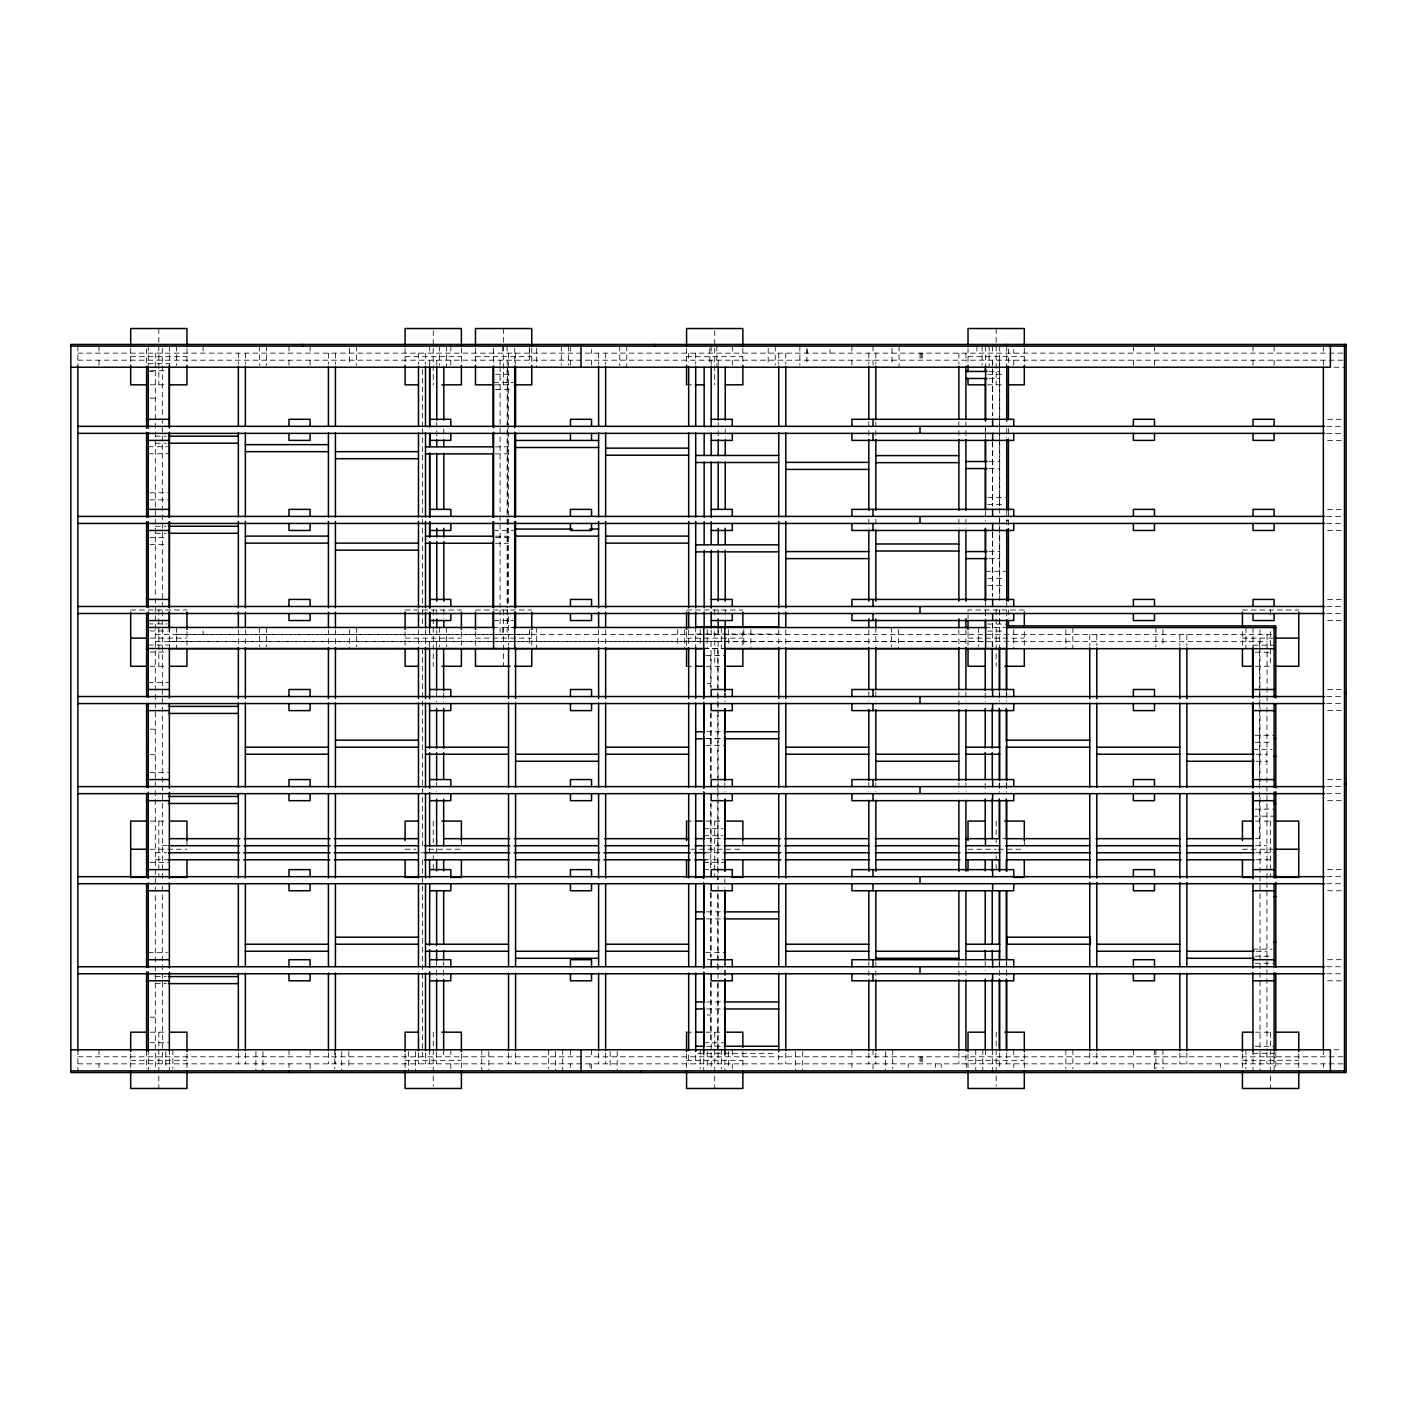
<?xml version="1.0" encoding="UTF-8"?>
<svg xmlns="http://www.w3.org/2000/svg" width="1417" height="1417" viewBox="0 0 1417 1417"><rect width="100%" height="100%" fill="white"/><g stroke="black" fill="none" stroke-linecap="round" stroke-linejoin="round"><path stroke-width="0.75" stroke-dasharray="5 3.75" d="M77.882 353.152L1344.467 353.152M130.683 356.677L186.973 356.677M405.103 356.677L461.393 356.677M475.474 356.677L531.765 356.677M686.572 356.677L742.862 356.677M968.024 356.677L1024.314 356.677M77.882 360.184L1344.467 360.184M148.254 363.708L169.367 363.708M1333.911 367.233L1344.467 367.233M150.255 370.74L167.259 370.74M148.254 371.325L155.285 371.325M989.137 371.449L999.693 371.449M495.596 374.265L512.582 374.265M987.738 374.265L1004.724 374.265M989.137 378.481L999.693 378.481M493.577 382.572L514.69 382.572M150.167 384.822L167.489 384.822M494.958 384.822L512.281 384.822M686.572 384.822L693.055 384.822M987.507 384.822L1004.83 384.822M495.596 389.604L512.582 389.604M150.007 398.142L155.285 398.142M1327.57 419.29L1342.342 419.29M1326.773 426.34L1344.467 426.34M1326.773 433.372L1342.342 433.372M155.303 436.188L166.232 436.188M1327.57 440.404L1344.467 440.404M155.303 443.22L166.232 443.22M148.254 446.745L167.259 446.745M495.436 446.851L508.544 446.851M148.254 453.777L169.367 453.777M495.436 453.883L508.544 453.883M989.137 461.517L999.693 461.517M989.137 468.549L999.693 468.549M150.007 492.815L169.367 492.815M987.738 497.402L1006.725 497.402M150.007 499.864L169.367 499.864M987.738 504.434L1004.724 504.434M1327.57 509.358L1342.342 509.358M1326.773 516.408L1344.467 516.408M1006.725 520.11L1008.408 520.11M1006.725 520.34L1008.408 520.34M1326.773 523.44L1342.342 523.44M155.303 526.256L166.232 526.256M493.577 530.33L514.69 530.33M1327.57 530.472L1344.467 530.472M155.303 533.288L166.232 533.288M495.436 536.211L508.544 536.211M150.007 537.38L167.259 537.38M495.596 537.38L512.582 537.38M495.436 543.26L508.544 543.26M150.007 544.411L167.259 544.411M989.137 551.585L999.693 551.585M989.137 558.617L999.693 558.617M985.612 571.281L1006.725 571.281M987.738 578.331L1004.724 578.331M987.738 585.363L1004.724 585.363M1327.57 599.426L1342.342 599.426M1326.773 606.476L1344.467 606.476M130.683 609.983L186.973 609.983M405.103 609.983L461.393 609.983M475.474 609.983L531.765 609.983M686.572 609.983L742.862 609.983M1024.314 609.983L968.024 609.983L968.024 618.644M1242.443 609.983L1298.751 609.983M1326.773 613.508L1342.342 613.508M493.577 620.398L514.69 620.398M1327.57 620.54L1344.467 620.54M148.254 623.923L167.259 623.923M987.738 624.065L1006.725 624.065M493.063 627.572L514.176 627.572M985.311 627.572L1006.725 627.572M150.007 630.955L169.367 630.955M987.738 631.096L1004.724 631.096M695.712 634.054L778.748 634.054M176.399 634.479L529.391 634.479L529.391 630.955M155.303 634.621L1274.113 634.621M150.167 638.128L186.973 638.128M405.103 638.128L461.393 638.128M475.474 638.128L531.765 638.128M686.572 638.128L742.862 638.128M968.024 638.128L1024.314 638.128M1242.443 638.128L1272.767 638.128M169.367 641.511L490.105 641.511M492.319 641.511L722.369 641.511M724.583 641.511L983.841 641.511M155.303 641.653L1267.081 641.653M148.254 645.036L169.367 645.036M1253 645.178L1274.113 645.178M703.735 648.543L724.849 648.543M704.019 648.685L725.132 648.685M150.007 652.068L167.259 652.068M1255.125 652.21L1272.112 652.21M705.737 655.593L724.849 655.593M150.167 666.273L167.489 666.273M686.572 666.273L693.055 666.273M706.056 666.273L723.378 666.273M1255.444 666.273L1272.767 666.273M148.254 682.463L169.367 682.463M707.26 683.419L710.767 683.419M1327.57 689.494L1342.342 689.494M1326.773 696.544L1344.467 696.544M1326.773 703.576L1342.342 703.576M1327.57 710.608L1344.467 710.608M150.007 729.188L155.285 729.188M706.64 731.721L721.926 731.721M1255.125 735.246L1274.113 735.246M705.737 738.611L723.077 738.611M706.64 738.753L721.926 738.753M1255.125 742.278L1272.112 742.278M705.737 745.661L724.849 745.661M1253 749.31L1272.112 749.31M1256.241 754.234L1267.081 754.234M150.007 754.73L155.285 754.73M1256.241 761.266L1267.081 761.266M150.007 772.531L169.367 772.531M1327.57 779.563L1342.342 779.563M1326.773 786.612L1344.467 786.612M1326.773 793.644L1342.342 793.644M1327.57 800.676L1344.467 800.676M1255.125 809.16L1274.113 809.16M1253 816.157L1274.113 816.157M150.167 821.081L167.489 821.081M686.572 821.081L693.055 821.081M706.056 821.081L723.378 821.081M1255.444 821.081L1272.767 821.081M703.735 828.679L723.077 828.679M703.735 835.729L723.077 835.729M706.64 838.669L721.926 838.669M1002.793 838.669L1006.3 838.669M1255.48 838.669L1259.908 838.669M162.353 845.719L169.385 845.719M706.622 845.719L723.361 845.719M1255.48 845.719L1266.94 845.719M150.167 849.226L186.973 849.226M405.103 849.226L415.925 849.226M428.926 849.226L461.393 849.226M690.894 849.226L742.862 849.226M968.024 849.226L996.169 849.226M998.33 849.226L1024.314 849.226M1242.443 849.226L1272.767 849.226M155.303 852.751L166.763 852.751M420.76 852.751L427.385 852.751M705.701 852.751L723.396 852.751M1255.887 852.751L1274.113 852.751M155.303 859.782L169.385 859.782M704.019 859.782L723.396 859.782M1256.241 859.782L1273.972 859.782M150.007 862.599L169.367 862.599M703.735 862.599L724.849 862.599M703.735 869.631L710.767 869.631L710.767 803.404M1327.57 869.631L1342.342 869.631M1326.773 876.68L1344.467 876.68M1326.773 883.712L1342.342 883.712M1327.57 890.744L1344.467 890.744M706.64 911.857L721.926 911.857M706.64 918.889L721.926 918.889M1253 949.142L1272.112 949.142M1256.241 951.268L1267.081 951.268M148.254 952.667L167.259 952.667M705.737 952.667L724.849 952.667M1255.125 956.192L1272.112 956.192M707.26 959.699L710.767 959.699M1327.57 959.699L1342.342 959.699M1255.125 963.223L1274.113 963.223M1326.773 966.748L1344.467 966.748M1326.773 973.78L1342.342 973.78M155.303 976.596L166.232 976.596M1327.57 980.812L1344.467 980.812M155.303 983.628L166.232 983.628M706.64 1001.925L721.926 1001.925M706.64 1008.957L721.926 1008.957M707.26 1015.015L710.767 1015.015M150.007 1017.176L155.285 1017.176M150.167 1032.178L167.489 1032.178M686.572 1032.178L693.055 1032.178M706.056 1032.178L723.378 1032.178M1255.444 1032.178L1272.767 1032.178M150.007 1042.735L169.367 1042.735M703.735 1042.735L724.849 1042.735M706.64 1046.26L721.926 1046.26M1255.125 1046.26L1274.113 1046.26M1333.911 1049.767L1342.342 1049.767M697.89 1053.292L776.551 1053.292M1253 1053.292L1274.113 1053.292M77.882 1056.816L1344.467 1056.816M130.683 1060.323L186.973 1060.323M405.103 1060.323L461.393 1060.323M686.572 1060.323L742.862 1060.323M968.024 1060.323L1024.314 1060.323M1242.443 1060.323L1298.751 1060.323M77.882 1063.848L1344.467 1063.848M1323.354 346.12L1323.354 353.152M1323.354 360.184L1323.354 365.462M1323.354 1049.767L1323.354 1056.816M1323.354 1063.848L1323.354 1067.355M1298.751 1053.823L1298.751 1068.985M1275.796 1052.654L1275.796 1068.17M1274.113 346.12L1274.113 353.152M1274.113 360.184L1274.113 367.233M1274.113 1048.013L1274.113 1070.88M1273.972 1052.866L1273.972 1063.848M1270.606 609.983L1270.606 618.644M1270.606 631.645L1270.606 666.273M1270.606 821.081L1270.606 877.371M1270.606 1032.178L1270.606 1088.469M1267.081 634.621L1267.081 700.99M1266.94 707.331L1266.94 1050.688M1266.94 1052.388L1266.94 1063.848M1260.05 629.786L1259.908 700.901M1260.05 706.977L1259.908 784.274M1260.05 797.399L1260.05 1070.88M1259.624 641.653L1259.624 646.931M1259.624 650.899L1259.624 690.664M1259.624 692.878L1259.624 781.245M1259.624 783.442L1259.624 838.669M1253 346.12L1253 353.152M1253 360.184L1253 365.462M1253 627.572L1253 647.427M1253 1049.767L1253 1070.88M1245.968 627.572L1245.968 648.685M1245.968 1049.767L1245.968 1068.879M1242.443 631.645L1242.443 646.79M1242.443 1053.823L1242.443 1068.985M1220.657 1063.848L1220.657 1067.355M1186.861 634.621L1186.861 645.674M1186.861 1052.778L1186.861 1063.848M1179.83 634.621L1179.83 645.674M1179.83 1052.778L1179.83 1063.848M1162.932 629.591L1162.932 646.931M1162.932 1049.767L1162.932 1068.879M1155.9 627.572L1155.9 646.931M1155.9 1049.767L1155.9 1068.879M1154.483 346.12L1154.483 353.152M1154.483 360.184L1154.483 367.233M1154.483 1049.767L1154.483 1056.816M1154.483 1063.848L1154.483 1070.88M1133.37 346.12L1133.37 353.152M1133.37 360.184L1133.37 365.462M1133.37 1049.767L1133.37 1056.816M1133.37 1063.848L1133.37 1067.355M1096.793 634.621L1096.793 645.674M1096.793 1052.778L1096.793 1063.848M1089.762 634.621L1089.762 645.674M1089.762 1052.778L1089.762 1063.848M1072.864 627.572L1072.864 648.685M1072.864 1049.767L1072.864 1068.879M1065.832 629.591L1065.832 648.685M1065.832 1049.767L1065.832 1068.879M1024.314 348.015L1024.314 363.177M1024.314 631.645L1024.314 646.79M1024.314 840.564L1024.314 847.065M1024.314 1053.823L1024.314 1068.985M1013.74 349.645L1013.74 353.152M1013.74 360.184L1013.74 367.233M1013.757 629.591L1013.757 648.685M1013.74 1049.767L1013.74 1056.816M1013.74 1063.848L1013.74 1067.355M1008.408 348.83L1008.408 364.346M1008.408 428.483L1008.408 437.339M1008.408 511.324L1008.408 528.027M1008.408 609.877L1008.408 618.733M1006.725 346.12L1006.725 367.233M1006.725 428.395L1006.725 437.587M1006.725 511.324L1006.725 528.063M1006.725 602.19L1006.725 618.733M1006.725 691.903L1006.725 700.76M1006.725 782.662L1006.725 791.518M1006.725 962.001L1006.725 977.5M1006.725 1052.778L1006.725 1063.848M1006.3 692.878L1006.3 701.716M1006.3 783.442L1006.3 792.28M1006.3 961.399L1006.3 970.238M999.693 346.12L999.693 505.922M999.693 508.065L999.693 603.341M999.693 609.877L999.693 648.685M999.693 691.903L999.693 700.76M999.693 782.662L999.693 791.518M999.693 962.001L999.693 977.5M999.693 1052.778L999.693 1067.355M999.392 360.184L999.392 506.046M999.392 519.295L999.392 596.646M999.392 609.895L999.392 627.572M999.268 692.878L999.268 701.716M999.268 783.442L999.268 792.28M999.268 961.399L999.268 970.238M996.169 328.531L996.169 384.822M996.169 609.983L996.169 666.273M996.169 821.081L996.169 842.743M996.169 855.726L996.169 873.049M996.169 1032.178L996.169 1086.308M992.626 346.12L992.662 353.152M992.626 360.184L992.662 415.606M992.662 441.998L992.662 505.763M992.662 532.154L992.662 595.919M992.662 624.065L992.662 646.931M992.662 1049.767L992.626 1070.88M992.361 360.184L992.361 415.766M992.361 441.962L992.361 506.223M992.361 532.562L992.361 596.699M992.361 623.161L992.361 627.572M992.237 641.653L992.237 646.931M989.137 346.12L989.137 367.233M985.612 346.12L985.612 365.125M985.612 425.277L985.612 437.587M985.612 511.679L985.612 521.155M985.612 602.19L985.612 617.901M985.311 429.014L985.311 437.835M985.311 609.93L985.311 618.751M985.47 1049.767L985.47 1056.816M985.205 692.878L985.205 701.716M985.205 783.442L985.205 792.28M985.205 961.399L985.205 970.238M982.796 1049.767L982.796 1070.88M982.105 346.12L982.105 365.462M978.562 627.448L978.562 646.79M976.933 346.12L976.933 353.152M975.764 1049.767L975.764 1070.88M968.024 348.015L968.024 363.177M968.024 631.645L968.024 646.79M968.024 1053.823L968.024 1068.985M966.536 1063.848L966.536 1067.355M965.916 353.152L965.916 362.008M965.916 421.788L965.916 437.286M965.916 519.207L965.916 528.063M965.916 629.91L965.916 648.685M965.916 691.903L965.916 700.76M965.916 782.662L965.916 791.518M965.916 962.001L965.916 977.5M965.916 1054.992L965.916 1063.848M958.884 353.152L958.884 364.222M958.884 421.788L958.884 437.286M958.884 519.207L958.884 528.063M958.884 629.91L958.884 645.408M958.884 691.903L958.884 705.188M958.884 782.662L958.884 791.518M958.884 962.001L958.884 977.5M958.884 1052.778L958.884 1063.848M941.207 1063.848L941.207 1067.355M935.574 1063.848L935.574 1067.355M922.272 353.152L922.272 360.184M922.272 1056.816L922.272 1063.848M921.121 353.152L921.121 360.184M921.121 1056.816L921.121 1063.848M920.005 353.152L920.005 360.184M920.005 1056.816L920.005 1063.848M908.262 1063.848L908.262 1067.355M899.069 346.12L899.069 367.233M898.626 629.555L898.626 648.543M892.728 1049.767L892.728 1068.879M892.037 348.121L892.037 365.462M891.594 627.448L891.594 646.79M885.696 1051.538L885.696 1070.88M875.848 353.152L875.848 364.222M875.848 421.788L875.848 437.286M875.848 519.207L875.848 528.063M875.848 627.572L875.848 645.408M875.848 691.903L875.848 700.76M875.848 782.662L875.848 791.518M875.848 962.001L875.848 977.5M875.848 1052.778L875.848 1063.848M873.014 346.12L873.014 353.152M873.014 360.184L873.014 367.233M873.014 1049.767L873.014 1056.816M873.014 1063.848L873.014 1070.88M868.816 353.152L868.816 364.222M868.816 421.788L868.816 437.286M868.816 519.207L868.816 528.063M868.816 629.91L868.816 645.408M868.816 691.903L868.816 700.76M868.816 782.662L868.816 791.518M868.816 962.001L868.816 977.5M868.816 1052.778L868.816 1063.848M851.9 346.12L851.9 353.152M851.9 360.184L851.9 365.462M851.9 1049.767L851.9 1056.816M851.9 1063.848L851.9 1067.355M829.972 349.645L829.972 353.152M807.212 349.645L807.212 353.152M806.893 348.121L806.893 365.462M802.677 1051.538L802.677 1070.88M799.861 346.12L799.861 365.462M795.628 1051.538L795.628 1070.88M785.78 353.152L785.78 364.222M785.78 629.91L785.78 645.408M785.78 1052.778L785.78 1063.848M778.748 353.152L778.748 364.222M778.748 629.91L778.748 648.685M778.748 1054.992L778.748 1063.848M775.223 346.12L775.223 365.125M768.191 348.228L768.191 365.125M750.868 629.555L750.868 648.543M743.819 629.555L743.819 646.79M742.862 348.015L742.862 363.177M742.862 631.645L742.862 646.79M742.862 840.564L742.862 847.065M742.862 1051.662L742.862 1068.985M732.288 346.12L732.288 353.152M732.288 360.184L732.288 367.233M732.288 1049.767L732.288 1056.816M732.288 1063.848L732.288 1070.88M728.338 629.555L728.338 646.79M728.356 1051.538L728.356 1068.879M725.238 429.014L725.238 437.835M725.238 609.93L725.238 618.751M725.132 692.966L725.132 701.822M725.132 961.612L725.132 977.11M725.132 1049.767L725.132 1056.816M724.849 692.647L724.849 701.45M724.849 783.016L724.849 791.837M724.849 878.947L724.849 887.768M724.849 961.594L724.849 978.226M724.849 1051.024L724.849 1070.88M721.306 627.448L721.306 648.543M721.324 1049.767L721.324 1068.879M718.224 360.184L718.206 365.462M718.224 422.16L718.206 437.835M718.206 609.93L718.206 618.751M718.224 630.193L718.224 634.621M718.082 627.572L718.082 634.621M718.082 641.653L718.082 852.751M718.082 859.782L718.082 879.709M718.082 886.121L718.082 1063.848M717.817 648.543L717.817 712.485M717.817 714.682L717.817 802.872M717.817 805.069L717.817 880.028M717.817 893.259L717.817 970.415M717.817 983.628L717.817 1049.767M716.825 346.12L716.825 367.233M714.717 330.692L714.717 384.822M714.717 609.983L714.717 618.644M714.717 631.645L714.717 666.273M714.717 821.081L714.717 877.371M714.717 1032.178L714.717 1088.469M711.175 346.12L711.175 353.152M711.175 360.184L711.192 367.233M711.192 630.193L711.192 634.621M711.051 641.653L711.051 687.83M711.051 712.893L711.051 777.986M711.051 803.652L711.051 852.751M711.051 859.782L711.051 866.425M711.051 892.692L711.051 957.183M711.051 982.654L711.175 1067.355M710.767 655.699L710.767 687.83M710.767 713.017L710.767 778.216M710.767 892.834L710.767 956.758M710.767 981.946L710.767 1042.735M709.793 348.121L709.793 365.462M707.225 629.555L707.225 648.543M707.26 1051.538L707.26 1068.879M704.019 1049.767L704.019 1056.816M703.735 1049.767L703.735 1070.88M700.193 629.555L700.193 646.79M700.211 1049.767L700.211 1068.879M695.712 353.152L695.712 364.222M695.712 627.023L695.712 646.931M695.712 1054.992L695.712 1063.848M688.68 353.152L688.68 362.008M688.68 629.91L688.68 645.408M688.68 1054.992L688.68 1063.848M686.572 348.015L686.572 363.177M686.572 631.645L686.572 646.79M686.572 1053.823L686.572 1068.985M684.712 629.555L684.712 648.543M677.68 629.555L677.68 646.79M626.757 346.12L626.757 367.233M619.725 346.12L619.725 365.462M617.192 1051.538L617.192 1070.88M610.142 1051.538L610.142 1068.879M605.644 353.152L605.644 364.222M605.644 629.91L605.644 645.408M605.644 1052.778L605.644 1063.848M598.612 353.152L598.612 364.222M598.612 629.91L598.612 645.408M598.612 1052.778L598.612 1063.848M591.544 349.645L591.544 353.152M591.544 360.184L591.544 367.233M591.544 1049.767L591.544 1056.816M591.544 1063.848L591.544 1070.88M589.986 1063.848L589.986 1067.355M570.449 346.12L570.449 353.152M570.449 360.184L570.449 365.462M570.449 1049.767L570.449 1056.816M570.449 1063.848L570.449 1067.355M568.359 346.12L568.359 365.125M562.708 1049.767L562.708 1070.88M561.309 346.12L561.309 365.125M555.659 1051.538L555.659 1070.88M548.627 1049.767L548.627 1068.879M536.689 348.121L536.689 367.233M536.671 627.448L536.671 648.543M531.765 348.015L531.765 363.177M531.765 631.645L531.765 646.79M529.657 346.12L529.657 363.708M529.639 629.555L529.639 646.79M529.409 349.645L529.409 353.152M515.575 353.152L515.575 364.222M515.575 1052.778L515.575 1063.848M514.725 348.228L514.725 365.125M508.544 353.152L508.544 368.65M508.544 370.864L508.544 516.992M508.544 519.207L508.544 603.341M508.544 616.625L508.544 645.408M508.544 1052.778L508.544 1063.848M507.658 367.233L507.658 426.765M507.658 428.979L507.658 517.187M507.658 519.384L507.658 607.592M507.658 609.806L507.658 627.448M507.127 346.12L507.127 353.152M507.127 360.184L507.127 369.04M507.127 369.43L507.127 517.329M507.127 519.472L507.127 607.716M507.127 609.93L507.127 634.621M503.62 328.531L503.62 384.822M503.62 609.983L503.62 666.273M502.716 346.12L502.716 353.152M502.698 627.448L502.698 634.479M500.095 360.184L500.095 365.462M500.095 366.826L500.095 607.716M500.095 609.93L500.095 634.621M493.577 348.228L493.577 365.125M488.812 1051.538L488.812 1070.88M481.78 1049.767L481.78 1070.88M475.474 348.015L475.474 363.177M475.474 631.645L475.474 646.79M461.393 348.015L461.393 363.177M461.393 631.645L461.393 646.79M461.393 840.564L461.393 847.065M461.393 1053.823L461.393 1068.985M450.819 346.12L450.819 353.152M450.819 360.184L450.819 367.233M450.819 1049.767L450.819 1056.816M450.819 1063.848L450.819 1070.88M446.621 346.12L446.621 367.233M446.603 627.448L446.603 646.79M443.804 429.014L443.804 437.835M443.804 609.93L443.804 618.751M443.663 692.966L443.663 701.822M443.663 961.612L443.663 977.11M443.663 1049.767L443.663 1056.816M439.589 346.12L439.589 365.462M439.571 627.448L439.571 646.79M436.773 360.184L436.773 365.462M436.773 422.16L436.773 437.835M436.773 609.93L436.773 618.751M436.773 630.193L436.773 634.621M436.631 641.653L436.631 646.931M436.631 692.222L436.631 701.822M436.631 782.379L436.631 791.182M436.631 848.358L436.631 852.751M436.631 961.612L436.631 978.279M436.631 1052.388L436.631 1063.848M433.248 330.692L433.248 384.822M433.248 609.983L433.248 666.273M433.248 821.081L433.248 842.743M433.248 855.726L433.248 873.049M433.248 1032.178L433.248 1086.308M429.741 364.612L429.741 360.184L429.599 365.462M429.741 630.193L429.741 634.621M429.705 346.12L429.705 353.152M429.599 627.572L429.599 634.621M429.599 641.653L429.599 646.931M429.599 848.358L429.599 852.751M429.705 1049.767L429.705 1067.355M425.507 353.152L425.507 364.222M425.507 629.91L425.507 645.408M425.507 1052.778L425.507 1063.848M422.549 369.43L422.549 426.8M422.549 429.014L422.549 517.258M422.549 519.472L422.549 607.716M422.549 609.93L422.549 627.572M422.549 648.685L422.549 845.719M422.549 859.782L422.549 1056.816M418.476 353.152L418.476 364.222M418.476 629.91L418.476 648.685M418.476 1052.778L418.476 1063.848M415.642 1051.538L415.642 1070.88M408.61 1051.538L408.61 1070.88M405.103 348.015L405.103 363.177M405.103 631.645L405.103 646.79M405.103 1053.823L405.103 1068.985M356.553 346.12L356.553 365.462M356.535 627.448L356.535 646.79M349.521 348.121L349.521 365.462M349.503 629.555L349.503 648.543M348.795 1051.538L348.795 1068.879M341.763 1051.538L341.763 1070.88M335.439 353.152L335.439 364.222M335.439 629.91L335.439 646.931M335.439 1052.778L335.439 1063.848M334.713 1049.767L334.713 1068.879M328.407 353.152L328.407 364.222M328.407 629.91L328.407 645.408M328.407 1052.778L328.407 1063.848M310.093 346.12L310.093 353.152M310.093 360.184L310.093 367.233M310.093 1049.767L310.093 1056.816M310.093 1063.848L310.093 1070.88M288.979 346.12L288.979 353.152M288.979 360.184L288.979 365.462M288.979 1049.767L288.979 1056.816M288.979 1063.848L288.979 1067.355M266.485 346.12L266.485 365.462M266.467 627.448L266.467 646.79M262.942 1051.538L262.942 1070.88M259.453 346.12L259.453 365.462M259.435 627.448L259.435 646.79M255.91 1051.538L255.91 1070.88M245.371 353.152L245.371 364.222M245.371 629.91L245.371 645.408M245.371 1052.778L245.371 1063.848M238.339 353.152L238.339 364.222M238.339 629.91L238.339 645.408M238.339 1052.778L238.339 1063.848M203.092 346.12L203.092 353.152M203.074 630.955L203.074 634.479M186.973 348.015L186.973 363.177M186.973 631.645L186.973 646.79M186.973 840.564L186.973 847.065M186.973 1053.823L186.973 1068.985M176.416 346.12L176.416 365.462M176.399 627.448L176.399 648.543M172.874 1049.767L172.874 1068.879M169.385 346.12L169.385 367.233M169.367 627.448L169.367 648.543M169.367 1049.767L169.367 1070.88M165.842 1051.538L165.842 1068.879M162.317 348.334L162.353 879.709M162.317 886.032L162.353 1063.848M158.828 328.531L158.828 384.822M158.828 609.983L158.828 666.273M158.828 821.081L158.828 877.371M158.828 1032.178L158.828 1088.469M155.303 353.152L155.303 1070.88M148.254 346.12L148.254 365.462M148.254 1049.767L148.271 1070.88M146.589 348.919L146.589 364.364M146.589 1051.077L146.589 1068.684M130.683 348.015L130.683 363.177M130.683 1053.823L130.683 1068.985M98.995 346.12L98.995 353.152M98.995 360.184L98.995 367.233M98.995 1049.767L98.995 1056.816M98.995 1063.848L98.995 1067.355M77.882 346.12L77.882 367.233M77.882 1049.767L77.882 1070.88"/><path stroke-width="1.5" d="M70.85 346.12L1344.485 346.12M70.85 367.233L1330.386 367.233L1330.386 346.12M965.916 371.449L987.029 371.449M965.916 378.481L987.029 378.481M145.845 384.822L130.683 384.822L130.683 365.338M169.65 384.822L186.973 384.822L186.973 365.338M418.104 384.822L405.103 384.822L405.103 365.338M441.909 384.822L461.393 384.822L461.393 365.338M492.797 384.822L475.474 384.822L475.474 365.338M514.442 384.822L531.765 384.822L531.765 365.338M695.233 384.822L703.895 384.822M725.539 384.822L742.862 384.822L742.862 365.338M985.346 384.822L968.024 384.822L968.024 378.321M1009.17 384.822L1024.314 384.822L1024.314 365.338M148.254 419.29L169.367 419.29M429.705 419.29L450.819 419.29L450.819 426.34M711.175 419.29L732.288 419.29L732.288 426.34M77.882 426.34L1324.612 426.34M77.882 433.372L1324.612 433.372M168.41 436.188L238.339 436.188M148.254 440.404L169.367 440.404M429.705 440.404L450.819 440.404L450.819 433.372M515.575 440.457L598.612 440.457M711.175 440.404L732.288 440.404L732.288 433.372M168.41 443.22L238.339 443.22M245.371 444.637L328.407 444.637M425.507 446.851L493.24 446.851M515.575 447.489L598.612 447.489M605.644 448.144L688.68 448.144M245.371 451.669L328.407 451.669M335.439 451.669L418.476 451.669M425.507 453.883L493.24 453.883M605.644 455.194L688.68 455.194M695.712 455.459L778.748 455.459M875.848 455.601L958.884 455.601M335.439 458.701L418.476 458.701M965.916 461.517L987.029 461.517M785.78 462.367L868.816 462.367M695.712 462.509L778.748 462.509M875.848 462.65L958.884 462.65M965.916 468.549L987.029 468.549M785.78 469.399L868.816 469.399M148.254 509.358L169.367 509.358M429.705 509.358L450.819 509.358L450.819 516.408M711.175 509.358L732.288 509.358L732.288 516.408M77.882 516.408L1324.612 516.408M77.882 523.44L1324.612 523.44M168.41 526.256L238.339 526.256M515.575 529.072L572.397 529.072M589.862 529.072L598.612 529.072M148.254 530.472L169.367 530.472M429.705 530.472L450.819 530.472L450.819 523.44M711.175 530.472L732.288 530.472L732.288 523.44M168.41 533.288L238.339 533.288M245.371 536.104L328.407 536.104M515.575 536.104L598.612 536.104M605.644 536.104L688.68 536.104M425.507 536.211L493.24 536.211M245.371 543.136L328.407 543.136M335.439 543.136L418.476 543.136M425.507 543.26L493.24 543.26M605.644 543.136L688.68 543.136M875.848 543.986L958.884 543.986M695.712 544.837L778.748 544.837M335.439 550.186L418.476 550.186M875.848 551.018L958.884 551.018M785.78 551.585L868.816 551.585M965.916 551.585L987.029 551.585M695.712 551.868L778.748 551.868M785.78 558.617L868.816 558.617M965.916 558.617L987.029 558.617M148.254 599.426L169.367 599.426M429.705 599.426L450.819 599.426L450.819 606.476M711.175 599.426L732.288 599.426L732.288 606.476M77.882 606.476L1324.612 606.476M77.882 613.508L1324.612 613.508M148.254 620.54L169.367 620.54M429.705 620.54L450.819 620.54L450.819 613.508M711.175 620.54L732.288 620.54L732.288 613.508M1008.408 625.889L1275.796 625.889L1275.796 697.943M695.712 627.023L778.748 627.023M148.236 627.448L494.533 627.448M512.972 627.448L986.763 627.572M1006.725 627.572L1275.796 627.572M130.683 638.128L145.845 638.128M1274.928 638.128L1298.751 638.128M146.589 648.508L705.471 648.543M724.583 648.543L1006.725 648.543M168.977 648.685L239.65 648.685M244.061 648.685L330.196 648.685M334.625 648.685L418.546 648.685M424.321 648.685L429.599 648.685M436.631 648.685L509.659 648.685M514.088 648.685L598.187 648.685M604.829 648.685L688.928 648.685M695.57 648.685L704.462 648.685M724.122 648.685L779.988 648.685M786.63 648.685L868.426 648.685M875.051 648.685L959.079 648.685M965.703 648.685L1274.113 648.685M145.845 666.273L130.683 666.273L130.683 612.162M169.65 666.273L186.973 666.273L186.973 648.968M418.104 666.273L405.103 666.273L405.103 648.968M441.909 666.273L461.393 666.273L461.393 648.968M510.12 666.273L475.474 666.273L475.474 648.968M514.442 666.273L531.765 666.273L531.765 648.968M695.233 666.273L703.895 666.273M725.539 666.273L742.862 666.273L742.862 648.968M985.346 666.273L968.024 666.273L968.024 648.968M1004.83 666.273L1024.314 666.273L1024.314 648.968M1253.283 666.273L1242.443 666.273L1242.443 648.968M1274.928 666.273L1298.751 666.273L1298.751 612.162M148.254 689.494L169.367 689.494M429.705 689.494L450.819 689.494L450.819 696.544M1253 689.494L1274.113 689.494M1344.467 692.736L1346.15 692.736M77.882 696.544L1324.612 696.544M77.882 703.576L1324.612 703.576M168.41 706.392L238.339 706.392M148.254 710.608L169.367 710.608M429.705 710.608L450.819 710.608L450.819 703.576M1253 710.608L1274.113 710.608M168.41 713.424L238.339 713.424M695.712 731.721L704.462 731.721M724.122 731.721L778.748 731.721M1274.113 738.54L1275.796 738.54M695.712 738.753L704.462 738.753M724.122 738.753L778.748 738.753M335.439 740.17L418.476 740.17M1006.725 740.17L1089.762 740.17M245.371 747.202L328.407 747.202M335.439 747.202L418.476 747.202M425.507 747.202L508.544 747.202M605.644 747.202L688.68 747.202M785.78 747.202L868.816 747.202M965.916 747.202L999.693 747.202M1006.725 747.202L1089.762 747.202M1096.793 747.202L1179.83 747.202M245.371 754.234L328.407 754.234M425.507 754.234L508.544 754.234M515.575 754.234L598.612 754.234M605.644 754.234L688.68 754.234M785.78 754.234L868.816 754.234M875.848 754.234L958.884 754.234M965.916 754.234L999.693 754.234M1096.793 754.234L1179.83 754.234M1186.861 754.234L1254.063 754.234M1274.113 756.341L1275.796 756.341M515.575 761.266L598.612 761.266M875.848 761.266L958.884 761.266M1186.861 761.266L1254.063 761.266M146.589 776.055L148.271 776.02M148.254 779.563L169.367 779.563M429.705 779.563L450.819 779.563L450.819 786.612M1253 779.563L1274.113 779.563M1344.467 784.079L1346.15 784.079M77.882 786.612L1324.612 786.612M77.882 793.644L1324.612 793.644M168.41 796.46L238.339 796.46M148.254 800.676L169.367 800.676M429.705 800.676L450.819 800.676L450.819 793.644M1253 800.676L1274.113 800.676M168.41 803.492L238.339 803.492M1274.113 803.492L1275.796 803.492M145.845 821.081L130.683 821.081L130.683 877.371L145.845 877.371M169.65 821.081L186.973 821.081L186.973 840.564M418.104 821.081L405.103 821.081L405.103 840.564M441.909 821.081L461.393 821.081L461.393 840.564M695.233 821.081L703.895 821.081M725.539 821.081L742.862 821.081L742.862 840.564M985.346 821.081L968.024 821.081L968.024 840.564M1004.83 821.081L1024.314 821.081L1024.314 840.564M1253.283 821.081L1242.443 821.081L1242.443 840.564M1274.928 821.081L1298.751 821.081L1298.751 877.371L1274.928 877.371M169.385 838.669L239.827 838.669M244.238 838.669L330.09 838.669M334.501 838.669L418.476 838.669M443.663 838.669L509.854 838.669M514.265 838.669L598.116 838.669M604.722 838.669L688.573 838.669M695.198 838.669L704.462 838.669M724.122 838.669L780.289 838.669M784.699 838.669L868.532 838.669M875.157 838.669L959.008 838.669M965.615 838.669L999.268 838.669L999.268 798.905M1005.397 838.669L1089.62 838.669M1096.138 838.669L1180.237 838.669M1186.861 838.669L1253.266 838.669M168.977 845.719L239.827 845.719M244.061 845.719L330.196 845.719M334.501 845.719L418.546 845.719M424.321 845.719L509.854 845.719M514.088 845.719L598.187 845.719M604.722 845.719L688.928 845.719M695.198 845.719L704.462 845.719M724.122 845.719L780.289 845.719M784.699 845.719L868.816 845.719M875.157 845.719L959.309 845.719M965.615 845.719L999.693 845.719M1005.769 845.719L1089.744 845.719M1096.368 845.719L1180.343 845.719M1186.985 845.719L1253.266 845.719M130.683 849.226L145.845 849.226M1274.928 849.226L1298.751 849.226M168.41 852.751L239.65 852.751M243.724 852.751L330.196 852.751M334.359 852.751L418.546 852.751M424.976 852.751L509.659 852.751M514.088 852.751L599.604 852.751M604.032 852.751L690.238 852.751M694.649 852.751L705.701 852.751M724.122 852.751L780.856 852.751M785.284 852.751L869.276 852.751M875.228 852.751L959.911 852.751M965.916 852.751L999.693 852.751M1006.318 852.751L1090.24 852.751M1096.793 852.751L1180.804 852.751M1186.861 852.751L1254.063 852.751M168.41 859.782L239.296 859.782M243.724 859.782L329.931 859.782M334.359 859.782L418.352 859.782M424.321 859.782L508.969 859.782M515.575 859.782L599.604 859.782M604.032 859.782L690.238 859.782M694.649 859.782L705.701 859.782M724.122 859.782L780.856 859.782M785.284 859.782L869.276 859.782M875.848 859.782L959.911 859.782M966.536 859.782L999.693 859.782M1090.435 859.782L1006.336 859.782L1006.3 870.835M1097.059 859.782L1181.158 859.782M1186.861 859.782L1254.204 859.782M148.254 869.631L169.367 869.631M429.705 869.631L450.819 869.631L450.819 876.68M1253 869.631L1274.113 869.631M77.882 876.68L1324.612 876.68M169.65 877.371L186.973 877.371L186.973 860.048M418.104 877.371L405.103 877.371L405.103 860.048M450.571 877.371L461.393 877.371L461.393 860.048M695.233 877.371L703.895 877.371M732.04 877.371L742.862 877.371L742.862 860.048M1013.492 877.371L1024.314 877.371L1024.314 860.048M1253.283 877.371L1242.443 877.371L1242.443 860.048M77.882 883.712L1324.612 883.712M148.254 890.744L169.367 890.744M429.705 890.744L450.819 890.744L450.819 883.712M1253 890.744L1274.113 890.744M1274.113 896.66L1275.796 896.66M695.712 911.857L704.462 911.857M724.122 911.857L778.748 911.857M695.712 918.889L704.462 918.889M724.122 918.889L778.748 918.889M335.439 937.186L418.476 937.186M1274.113 942.11L1275.796 942.11M245.371 944.218L328.407 944.218M335.439 944.218L418.476 944.218M425.507 944.218L508.544 944.218M605.644 944.218L688.68 944.218M785.78 944.218L868.816 944.218M965.916 944.218L999.693 944.218M1096.793 944.218L1179.83 944.218M245.371 951.268L328.407 951.268M425.507 951.268L508.544 951.268M515.575 951.268L598.612 951.268M605.644 951.268L688.68 951.268M785.78 951.268L868.816 951.268M875.848 951.268L958.884 951.268M965.916 951.268L999.693 951.268M1096.793 951.268L1179.83 951.268M1186.861 951.268L1254.063 951.268M515.575 958.299L598.612 958.299M875.848 958.299L958.884 958.299M1186.861 958.299L1254.063 958.299M148.254 959.699L169.367 959.699M429.705 959.699L450.819 959.699L450.819 966.748M1253 959.699L1274.113 959.699M77.882 966.748L1324.612 966.748M77.882 973.78L1324.612 973.78M168.41 976.596L238.339 976.596M148.254 980.812L169.367 980.812M429.705 980.812L450.819 980.812L450.819 973.78M1253 980.812L1274.113 980.812M168.41 983.628L238.339 983.628M695.712 1001.925L704.462 1001.925M724.122 1001.925L778.748 1001.925M695.712 1008.957L704.462 1008.957M724.122 1008.957L778.748 1008.957M145.845 1032.178L130.683 1032.178L130.683 1051.662M169.65 1032.178L186.973 1032.178L186.973 1051.662M418.104 1032.178L405.103 1032.178L405.103 1051.662M441.909 1032.178L461.393 1032.178L461.393 1051.662M695.233 1032.178L703.895 1032.178M725.539 1032.178L742.862 1032.178L742.862 1047.34M985.346 1032.178L968.024 1032.178L968.024 1051.662M1004.83 1032.178L1024.314 1032.178L1024.314 1051.662M1253.283 1032.178L1242.443 1032.178L1242.443 1051.662M1274.928 1032.178L1298.751 1032.178L1298.751 1051.662M695.712 1046.26L704.462 1046.26M724.122 1046.26L778.748 1046.26M70.85 1049.767L1330.386 1049.767L1330.386 1070.88M70.85 1070.88L1344.467 1070.88M1344.485 344.437L1344.467 1072.563M1323.354 367.233L1323.354 1049.767M1298.751 1071.146L1298.751 1088.469L1242.443 1088.469L1242.443 1071.146M1275.796 703.735L1275.796 788.1M1275.796 791.731L1275.796 877.973M1275.796 882.401L1275.796 967.014M1275.796 973.018L1275.796 1050.582M1274.113 426.34L1274.113 419.29L1253 419.29L1253 426.34M1274.113 433.372L1274.113 440.404L1253 440.404L1253 433.372M1274.113 516.408L1274.113 509.358L1253 509.358L1253 516.408M1274.113 523.44L1274.113 530.472L1253 530.472L1253 523.44M1274.113 606.476L1274.113 599.426L1253 599.426L1253 606.476M1274.113 613.508L1274.113 620.54L1253 620.54L1253 613.508M1274.113 627.572L1274.113 697.199M1274.113 703.576L1274.113 787.533M1274.113 791.926L1274.113 877.902M1274.113 883.712L1274.113 966.748M1274.113 972.647L1274.113 1050.458M1253 647.427L1253 698.156M1253 702.566L1253 787.533M1253 791.926L1253 878.877M1253 883.269L1252.858 968.041M1252.858 972.452L1253 1051.538M1252.593 648.685L1252.593 697.288M1252.593 703.912L1252.593 754.73M1252.593 759.14L1252.593 787.87M1252.593 792.28L1252.593 838.669M1242.443 612.162L1242.443 627.306M1186.861 647.888L1186.861 698.776M1186.861 703.204L1186.861 787.285M1186.861 793.91L1186.861 877.991M1186.861 882.419L1186.861 966.5M1186.861 973.125L1186.861 1050.564M1179.83 647.888L1179.83 698.776M1179.83 703.204L1179.83 787.285M1179.83 793.91L1179.83 877.991M1179.83 882.419L1179.83 966.5M1179.83 973.125L1179.83 1050.564M1154.483 426.34L1154.483 419.29L1133.37 419.29L1133.37 426.34M1154.483 433.372L1154.483 440.404L1133.37 440.404L1133.37 433.372M1154.483 516.408L1154.483 509.358L1133.37 509.358L1133.37 516.408M1154.483 523.44L1154.483 530.472L1133.37 530.472L1133.37 523.44M1154.483 606.476L1154.483 599.426L1133.37 599.426L1133.37 606.476M1154.483 613.508L1154.483 620.54L1133.37 620.54L1133.37 613.508M1154.483 696.544L1154.483 689.494L1133.37 689.494L1133.37 696.544M1154.483 703.576L1154.483 710.608L1133.37 710.608L1133.37 703.576M1154.483 786.612L1154.483 779.563L1133.37 779.563L1133.37 786.612M1154.483 793.644L1154.483 800.676L1133.37 800.676L1133.37 793.644M1154.483 876.68L1154.483 869.631L1133.37 869.631L1133.37 876.68M1154.483 883.712L1154.483 890.744L1133.37 890.744L1133.37 883.712M1154.483 966.748L1154.483 959.699L1133.37 959.699L1133.37 966.748M1154.483 973.78L1154.483 980.812L1133.37 980.812L1133.37 973.78M1096.793 647.888L1096.793 698.776M1096.793 703.204L1096.793 787.285M1096.793 793.91L1096.793 877.991M1096.793 882.419L1096.793 966.5M1096.793 973.125L1096.793 1050.564M1089.762 647.888L1089.762 698.776M1089.762 703.204L1089.762 787.285M1089.762 793.91L1089.762 877.991M1089.762 882.419L1089.762 966.5M1089.762 973.125L1089.762 1050.564M1024.314 345.854L1024.314 328.531L968.024 328.531L968.024 345.854M1024.314 612.162L1024.314 627.306M1024.314 1071.146L1024.314 1088.469L968.024 1088.469L968.024 1071.146M1013.74 426.34L1013.74 419.29L851.9 419.29L851.9 426.34M1013.74 433.372L1013.74 440.404L851.9 440.404L851.9 433.372M1013.74 516.408L1013.74 509.358L851.9 509.358L851.9 516.408M1013.74 523.44L1013.74 530.472L851.9 530.472L851.9 523.44M1013.74 606.476L1013.74 599.426L851.9 599.426L851.9 606.476M1013.74 613.508L1013.74 620.54L851.9 620.54L851.9 613.508M1013.74 696.544L1013.74 689.494L851.9 689.494L851.9 696.544M1013.74 703.576L1013.74 710.608L851.9 710.608L851.9 703.576M1013.74 786.612L1013.74 779.563L851.9 779.563L851.9 786.612M1013.74 793.644L1013.74 800.676L851.9 800.676L851.9 793.644M1013.74 876.68L1013.74 869.631L851.9 869.631L851.9 876.68M1013.74 883.712L1013.74 890.744L851.9 890.744L851.9 883.712M1013.74 966.748L1013.74 959.699L851.9 959.699L851.9 966.748M1013.74 973.78L1013.74 980.812L851.9 980.812L851.9 973.78M1008.408 366.383L1008.408 419.645M1008.408 439.288L1008.408 510.333M1008.408 528.63L1008.408 601.038M1008.408 620.947L1008.408 627.572M1006.725 344.437L1006.725 346.12M1006.725 365.993L1006.725 421.168M1006.725 439.553L1006.725 510.333M1006.725 529.338L1006.725 601.038M1006.725 619.849L1006.725 689.689M1006.725 709.598L1006.725 780.448M1006.725 800.375L1006.725 871.225M1006.725 891.151L1006.725 959.787M1006.725 979.714L1006.725 1050.564M1006.3 648.685L1006.3 690.664M1006.3 708.341L1006.3 741.481M1006.3 745.891L1006.3 779.031M1006.3 798.905L1006.3 838.669M1006.3 890.708L1006.3 959.203M1006.3 979.076L1006.3 1049.767M999.693 647.622L999.693 689.689M999.693 709.598L999.693 780.448M999.693 800.375L999.693 871.225M999.693 891.151L999.693 959.787M999.693 979.714L999.693 1050.564M999.268 648.685L999.268 690.664M999.268 708.341L999.268 748.105M999.268 752.516L999.268 779.031M999.268 859.782L999.268 870.835M999.268 890.708L999.268 943.74M999.268 950.364L999.268 959.203M999.268 979.076L999.268 1049.767M992.626 419.29L992.626 426.34M992.626 433.372L992.626 440.404M992.626 509.358L992.626 516.408M992.626 523.44L992.626 530.472M992.626 599.426L992.626 606.476M992.626 613.508L992.626 620.54M992.626 689.494L992.626 696.544M992.626 703.576L992.626 710.608M992.626 779.563L992.626 786.612M992.626 793.644L992.626 800.676M992.626 869.631L992.626 876.68M992.626 883.712L992.626 890.744M992.626 959.699L992.626 966.748M992.626 973.78L992.626 980.812M992.626 1070.88L992.626 1072.563M992.237 648.685L992.237 690.664M992.237 708.341L992.237 748.105M992.237 752.516L992.237 779.031M992.237 798.905L992.237 838.669M992.237 859.782L992.237 870.835M992.237 890.708L992.237 943.74M992.237 950.364L992.237 959.203M992.237 979.076L992.237 1049.767M985.612 365.993L985.612 421.168M985.612 439.359L985.612 510.155M985.612 529.338L985.612 600.312M985.612 619.849L985.594 648.543M985.311 367.233L985.311 371.644M985.311 378.268L985.311 420.176M985.311 440.032L985.311 462.101M985.311 468.726L985.311 508.437M985.311 528.293L985.311 552.559M985.311 556.97L985.311 601.109M985.311 620.965L985.311 627.572M985.47 838.669L985.47 845.719M985.205 648.685L985.205 690.664M985.205 708.341L985.205 748.105M985.205 752.516L985.205 779.031M985.205 798.905L985.205 838.669M985.205 859.782L985.205 870.835M985.205 890.708L985.205 943.74M985.205 950.364L985.205 959.203M985.205 979.076L985.205 1049.767M968.024 365.338L968.024 371.821M968.024 620.805L968.024 629.467M968.024 860.048L968.024 870.888M965.916 366.436L965.916 419.574M965.916 439.5L965.916 510.35M965.916 530.277L965.916 601.127M965.916 618.839L965.916 627.696M965.916 647.622L965.916 689.689M965.916 709.598L965.916 780.448M965.916 800.375L965.916 871.225M965.916 891.151L965.916 959.787M965.916 979.714L965.916 1050.564M958.884 366.436L958.884 419.574M958.884 439.5L958.884 510.35M958.884 530.277L958.884 601.127M958.884 618.839L958.884 627.696M958.884 647.622L958.884 689.689M958.884 709.598L958.884 780.448M958.884 800.375L958.884 871.225M958.884 891.151L958.884 959.787M958.884 979.714L958.884 1050.564M920.005 426.34L920.005 433.372M920.005 516.408L920.005 523.44M920.005 606.476L920.005 613.508M920.005 696.544L920.005 703.576M920.005 786.612L920.005 793.644M920.005 876.68L920.005 883.712M920.005 966.748L920.005 973.78M875.848 366.436L875.848 419.574M875.848 439.5L875.848 510.35M875.848 530.277L875.848 601.127M875.848 618.839L875.848 627.696M875.848 647.622L875.848 689.689M875.848 709.598L875.848 780.448M875.848 800.375L875.848 871.225M875.848 891.151L875.848 959.787M875.848 979.714L875.848 1050.564M873.014 419.29L873.014 426.34M873.014 433.372L873.014 440.404M873.014 509.358L873.014 516.408M873.014 523.44L873.014 530.472M873.014 599.426L873.014 606.476M873.014 613.508L873.014 620.54M873.014 689.494L873.014 696.544M873.014 703.576L873.014 710.608M873.014 779.563L873.014 786.612M873.014 793.644L873.014 800.676M873.014 869.631L873.014 876.68M873.014 883.712L873.014 890.744M873.014 959.699L873.014 966.748M873.014 973.78L873.014 980.812M868.816 366.436L868.816 419.574M868.816 439.5L868.816 510.35M868.816 530.277L868.816 601.127M868.816 618.839L868.816 627.696M868.816 647.622L868.816 689.689M868.816 709.598L868.816 780.448M868.816 800.375L868.816 871.225M868.816 891.151L868.816 959.787M868.816 979.714L868.816 1050.564M785.78 366.436L785.78 426.216M785.78 432.858L785.78 516.992M785.78 521.421L785.78 607.769M785.78 612.197L785.78 627.696M785.78 647.622L785.78 698.546M785.78 702.974L785.78 787.09M785.78 793.733L785.78 877.867M785.78 884.509L785.78 966.429M785.78 973.072L785.78 1050.564M778.748 366.436L778.748 426.216M778.748 432.858L778.748 516.992M778.748 521.421L778.748 607.769M778.748 612.197L778.748 627.696M778.748 647.622L778.748 698.546M778.748 702.974L778.748 787.09M778.748 793.733L778.748 877.867M778.748 884.509L778.748 966.429M778.748 973.072L778.748 1051.538M742.862 345.854L742.862 328.531L686.572 328.531L686.572 345.854M742.862 612.162L742.862 627.306M742.862 1071.146L742.862 1088.469L686.572 1088.469L686.572 1071.146M732.288 696.544L732.288 689.494L711.175 689.494L711.175 696.544M732.288 703.576L732.288 710.608L711.175 710.608L711.175 703.576M732.288 786.612L732.288 779.563L711.175 779.563L711.175 786.612M732.288 793.644L732.288 800.676L711.175 800.676L711.175 793.644M732.288 876.68L732.288 869.631L711.175 869.631L711.175 876.68M732.288 883.712L732.288 890.744L711.175 890.744L711.175 883.712M732.288 966.748L732.288 959.699L711.175 959.699L711.175 966.748M732.288 973.78L732.288 980.812L711.175 980.812L711.175 973.78M725.238 367.233L725.238 420.176M725.238 440.032L725.238 455.477M725.238 462.101L725.238 508.437M725.238 528.293L725.238 543.738M725.238 550.363L725.238 601.109M725.238 620.965L725.238 627.572M725.132 648.685L725.132 690.752M725.132 708.465L725.132 732.819M725.132 737.247L725.132 779.297M725.132 799.223L725.132 839.077M725.132 859.782L725.132 870.853M725.132 890.779L725.132 912.92M725.132 917.348L725.132 959.398M725.132 979.324L725.132 1001.465M725.132 1008.107L725.132 1045.746M724.849 627.448L724.849 691.425M724.849 709.067L724.849 780.82M724.849 799.525L724.849 871.207M724.849 889.982L724.849 960.567M724.849 979.236L724.849 1051.024M718.224 366.826L718.206 420.176M718.224 439.872L718.206 455.477M718.224 461.995L718.224 508.473M718.206 528.293L718.224 543.88M718.206 550.363L718.206 601.109M718.224 619.123L718.224 627.979M711.192 366.826L711.192 426.8M711.192 433.23L711.192 455.477M711.192 461.995L711.192 517.329M711.192 521.669L711.192 543.88M711.192 550.363L711.192 608.052M711.192 612.144L711.192 627.979M704.16 367.233L704.16 426.8M704.16 433.425L704.16 455.477M704.16 462.101L704.16 517.258M704.16 521.669L704.16 543.738M704.16 550.363L704.16 607.716M704.16 612.144L704.16 627.572M704.019 648.685L704.019 697.394M704.019 704.036L704.019 732.819M704.019 737.247L704.019 788.153M704.019 792.581L704.019 839.077M704.019 859.782L704.019 877.495M704.019 884.137L704.019 912.92M704.019 917.348L704.019 966.04M704.019 972.682L704.019 1001.465M704.019 1008.107L704.019 1045.746M703.735 627.448L703.735 698.847M703.735 702.442L703.735 787.958M703.735 791.837L703.735 878.345M703.735 882.756L703.735 968.201M703.735 972.204L703.735 1051.024M695.712 366.436L695.712 426.216M695.712 432.858L695.712 516.992M695.712 521.421L695.712 607.769M695.712 612.197L695.712 627.696M695.712 647.622L695.712 698.546M695.712 702.974L695.712 787.09M695.712 793.733L695.712 877.867M695.712 884.509L695.712 966.429M695.712 973.072L695.712 1051.538M688.68 366.436L688.68 426.216M688.68 432.858L688.68 516.992M688.68 521.421L688.68 607.769M688.68 612.197L688.68 627.696M688.68 647.622L688.68 698.546M688.68 702.974L688.68 787.09M688.68 793.733L688.68 877.867M688.68 884.509L688.68 966.429M688.68 973.072L688.68 1050.564M686.572 365.338L686.572 384.822M686.572 612.162L686.572 629.467M686.572 648.968L686.572 666.273M686.572 821.081L686.572 840.564M686.572 860.048L686.572 877.371M686.572 1032.178L686.572 1051.662M654.902 344.437L654.902 346.12M640.803 1070.88L640.803 1072.563M605.644 366.436L605.644 426.216M605.644 432.858L605.644 516.992M605.644 521.421L605.644 607.769M605.644 612.197L605.644 627.696M605.644 647.622L605.644 698.546M605.644 702.974L605.644 787.09M605.644 793.733L605.644 877.867M605.644 884.509L605.644 966.429M605.644 973.072L605.644 1050.564M598.612 366.436L598.612 426.216M598.612 432.858L598.612 516.992M598.612 521.421L598.612 607.769M598.612 612.197L598.612 627.696M598.612 647.622L598.612 698.546M598.612 702.974L598.612 787.09M598.612 793.733L598.612 877.867M598.612 884.509L598.612 966.429M598.612 973.072L598.612 1050.564M591.544 426.34L591.544 419.29L570.449 419.29L570.449 426.34M591.544 433.372L591.544 440.404M591.544 516.408L591.544 509.358L570.449 509.358L570.449 516.408M591.544 523.44L591.544 530.472L570.449 530.472L570.449 523.44M591.544 606.476L591.544 599.426L570.449 599.426L570.449 606.476M591.544 613.508L591.544 620.54L570.449 620.54L570.449 613.508M591.544 696.544L591.544 689.494L570.449 689.494L570.449 696.544M591.544 703.576L591.544 710.608L570.449 710.608L570.449 703.576M591.544 786.612L591.544 779.563L570.449 779.563L570.449 786.612M591.544 793.644L591.544 800.676L570.449 800.676L570.449 793.644M591.544 876.68L591.544 869.631L570.449 869.631L570.449 876.68M591.544 883.712L591.544 890.744L570.449 890.744L570.449 883.712M591.544 966.748L591.544 959.699L570.449 959.699L570.449 966.748M591.544 973.78L591.544 980.812L570.449 980.812L570.449 973.78M581.005 346.12L581.005 367.233M581.005 1049.767L581.005 1070.88M570.449 433.372L570.449 440.404M531.765 345.854L531.765 328.531L475.474 328.531L475.474 345.854M531.765 612.162L531.765 629.467M515.575 366.436L515.575 426.216M515.575 432.858L515.575 516.992M515.575 521.421L515.575 607.769M515.575 612.197L515.575 627.696M515.575 647.622L515.575 698.546M515.575 702.974L515.575 787.09M515.575 793.733L515.575 877.867M515.575 884.509L515.575 966.429M515.575 973.072L515.575 1050.564M514.708 365.993L514.708 427.792M514.708 432.22L514.69 517.187M514.69 521.598L514.69 607.592M514.69 612.002L514.725 648.543M508.544 647.622L508.544 698.546M508.544 702.974L508.544 787.09M508.544 793.733L508.544 877.867M508.544 884.509L508.544 966.429M508.544 973.072L508.544 1050.564M493.612 365.993L493.612 427.792M493.612 432.22L493.577 517.187M493.577 521.598L493.577 607.592M493.577 612.002L493.577 648.543M493.063 367.233L493.063 426.8M493.063 433.425L493.063 446.656M493.063 453.281L493.063 517.258M493.063 521.669L493.063 537.114M493.063 541.524L493.063 607.716M493.063 612.144L493.063 627.572M475.474 612.162L475.474 629.467M461.393 345.854L461.393 328.531L405.103 328.531L405.103 345.854M461.393 612.162L461.393 629.467M461.393 1071.146L461.393 1088.469L405.103 1088.469L405.103 1071.146M443.804 367.233L443.804 420.176M443.804 440.032L443.804 446.656M443.804 453.281L443.804 508.437M443.804 528.293L443.804 537.114M443.804 541.524L443.804 601.109M443.804 620.965L443.804 627.572M443.663 648.685L443.663 690.752M443.663 708.465L443.663 748.3M443.663 752.728L443.663 779.297M443.663 799.223L443.663 845.719M443.663 859.782L443.663 870.853M443.663 890.779L443.663 943.899M443.663 950.541L443.663 959.398M443.663 979.324L443.663 1050.174M436.773 366.826L436.773 420.176M436.773 439.872L436.773 446.656M436.773 453.139L436.773 508.473M436.773 528.293L436.773 537.238M436.773 541.524L436.773 601.109M436.773 619.123L436.773 627.979M436.631 648.242L436.631 690.752M436.631 708.465L436.631 748.3M436.631 752.728L436.631 780.182M436.631 799.223L436.631 846.144M436.631 859.782L436.631 870.853M436.631 890.496L436.631 945.352M436.631 949.744L436.631 960.726M436.631 979.324L436.631 1050.688M429.741 366.826L429.741 426.588M429.741 446.497L429.741 433.23L429.599 446.656M429.741 453.139L429.741 517.329M429.741 521.757L429.741 537.238M429.741 541.666L429.741 608.052M429.741 612.481L429.741 627.979M429.599 367.233L429.599 426.8M429.599 453.281L429.599 517.258M429.599 521.669L429.599 537.114M429.599 541.524L429.599 607.716M429.599 612.144L429.599 627.572M429.599 648.242L429.599 698.829M429.599 703.222L429.599 748.3M429.599 752.728L429.599 788.153M429.599 792.581L429.599 846.144M429.599 859.782L429.599 877.495M429.705 883.712L429.599 945.352M429.599 949.744L429.599 967.297M429.599 971.69L429.599 1050.688M425.507 366.436L425.507 426.216M425.507 432.858L425.507 516.992M425.507 521.421L425.507 607.769M425.507 612.197L425.507 627.696M425.507 647.622L425.507 698.546M425.507 702.974L425.507 787.09M425.507 793.733L425.507 877.867M425.507 884.509L425.507 966.429M425.507 973.072L425.507 1050.564M418.476 366.436L418.476 426.216M418.476 432.858L418.476 516.992M418.476 521.421L418.476 607.769M418.476 612.197L418.476 627.696M418.476 647.622L418.476 698.546M418.476 702.974L418.476 787.09M418.476 793.733L418.476 877.867M418.476 884.509L418.476 966.429M418.476 973.072L418.476 1050.564M405.103 612.162L405.103 629.467M335.439 366.436L335.439 426.216M335.439 432.858L335.439 516.992M335.439 521.421L335.439 607.769M335.439 612.197L335.439 627.696M335.439 647.622L335.439 698.546M335.439 702.974L335.439 787.09M335.439 793.733L335.439 877.867M335.439 884.509L335.439 966.429M335.439 973.072L335.439 1050.564M328.407 366.436L328.407 426.216M328.407 432.858L328.407 516.992M328.407 521.421L328.407 607.769M328.407 612.197L328.407 627.696M328.407 647.622L328.407 698.546M328.407 702.974L328.407 787.09M328.407 793.733L328.407 877.867M328.407 884.509L328.407 966.429M328.407 973.072L328.407 1050.564M310.093 426.34L310.093 419.29L288.979 419.29L288.979 426.34M310.093 433.372L310.093 440.404L288.979 440.404L288.979 433.372M310.093 516.408L310.093 509.358L288.979 509.358L288.979 516.408M310.093 523.44L310.093 530.472L288.979 530.472L288.979 523.44M310.093 606.476L310.093 599.426L288.979 599.426L288.979 606.476M310.093 613.508L310.093 620.54L288.979 620.54L288.979 613.508M310.093 696.544L310.093 689.494L288.979 689.494L288.979 696.544M310.093 703.576L310.093 710.608L288.979 710.608L288.979 703.576M310.093 786.612L310.093 779.563L288.979 779.563L288.979 786.612M310.093 793.644L310.093 800.676L288.979 800.676L288.979 793.644M310.093 876.68L310.093 869.631L288.979 869.631L288.979 876.68M310.093 883.712L310.093 890.744L288.979 890.744L288.979 883.712M310.093 966.748L310.093 959.699L288.979 959.699L288.979 966.748M310.093 973.78L310.093 980.812L288.979 980.812L288.979 973.78M303.079 344.437L303.079 346.12M288.979 1070.88L288.979 1072.563M245.371 366.436L245.371 426.216M245.371 432.858L245.371 516.992M245.371 521.421L245.371 607.769M245.371 612.197L245.371 627.696M245.371 647.622L245.371 698.546M245.371 702.974L245.371 787.09M245.371 793.733L245.371 877.867M245.371 884.509L245.371 966.429M245.371 973.072L245.371 1050.564M238.339 366.436L238.339 426.216M238.339 432.858L238.339 516.992M238.339 521.421L238.339 607.769M238.339 612.197L238.339 627.696M238.339 647.622L238.339 698.546M238.339 702.974L238.339 787.09M238.339 793.733L238.339 877.867M238.339 884.509L238.339 966.429M238.339 973.072L238.339 1050.564M186.973 345.854L186.973 328.531L130.683 328.531L130.683 345.854M186.973 612.162L186.973 629.467M186.973 1071.146L186.973 1088.469L130.683 1088.469L130.683 1071.146M169.367 365.462L169.367 427.987M169.367 432.415L169.367 517.577M169.385 607.716L169.385 521.669L169.331 607.592M169.385 612.144L169.367 629.343M169.367 648.543L169.367 697.943M169.367 703.576L169.385 788.153M169.367 792.28L169.367 878.505M169.367 882.933L169.367 967.9M169.367 972.328L169.367 1050.989M169.331 367.233L169.331 426.765M169.331 433.389L169.331 517.187M169.331 612.002L169.331 627.448M148.271 366.56L148.271 428.235M148.271 432.646L148.236 517.187M148.236 521.598L148.236 607.592M148.236 612.002L148.254 697.199M148.271 703.47L148.254 787.852M148.254 792.28L148.254 878.505M148.254 882.933L148.271 967.474M148.271 971.867L148.271 1051.077M146.589 366.472L146.589 428.235M146.589 432.291L146.589 517.294M146.589 521.651L146.589 606.937M146.589 613.278L146.589 696.881M146.589 703.47L146.589 787.055M146.589 793.644L146.589 877.265M146.589 883.854L146.589 967.474M146.589 971.867L146.589 1051.077M77.882 366.011L77.882 1050.989M1346.15 344.437L70.85 344.437L70.85 1072.563L1346.15 1072.563L1346.15 344.437M1090.311 937.186L1007.274 937.186L1007.274 944.218L1090.311 944.218L1090.311 937.186"/></g></svg>
